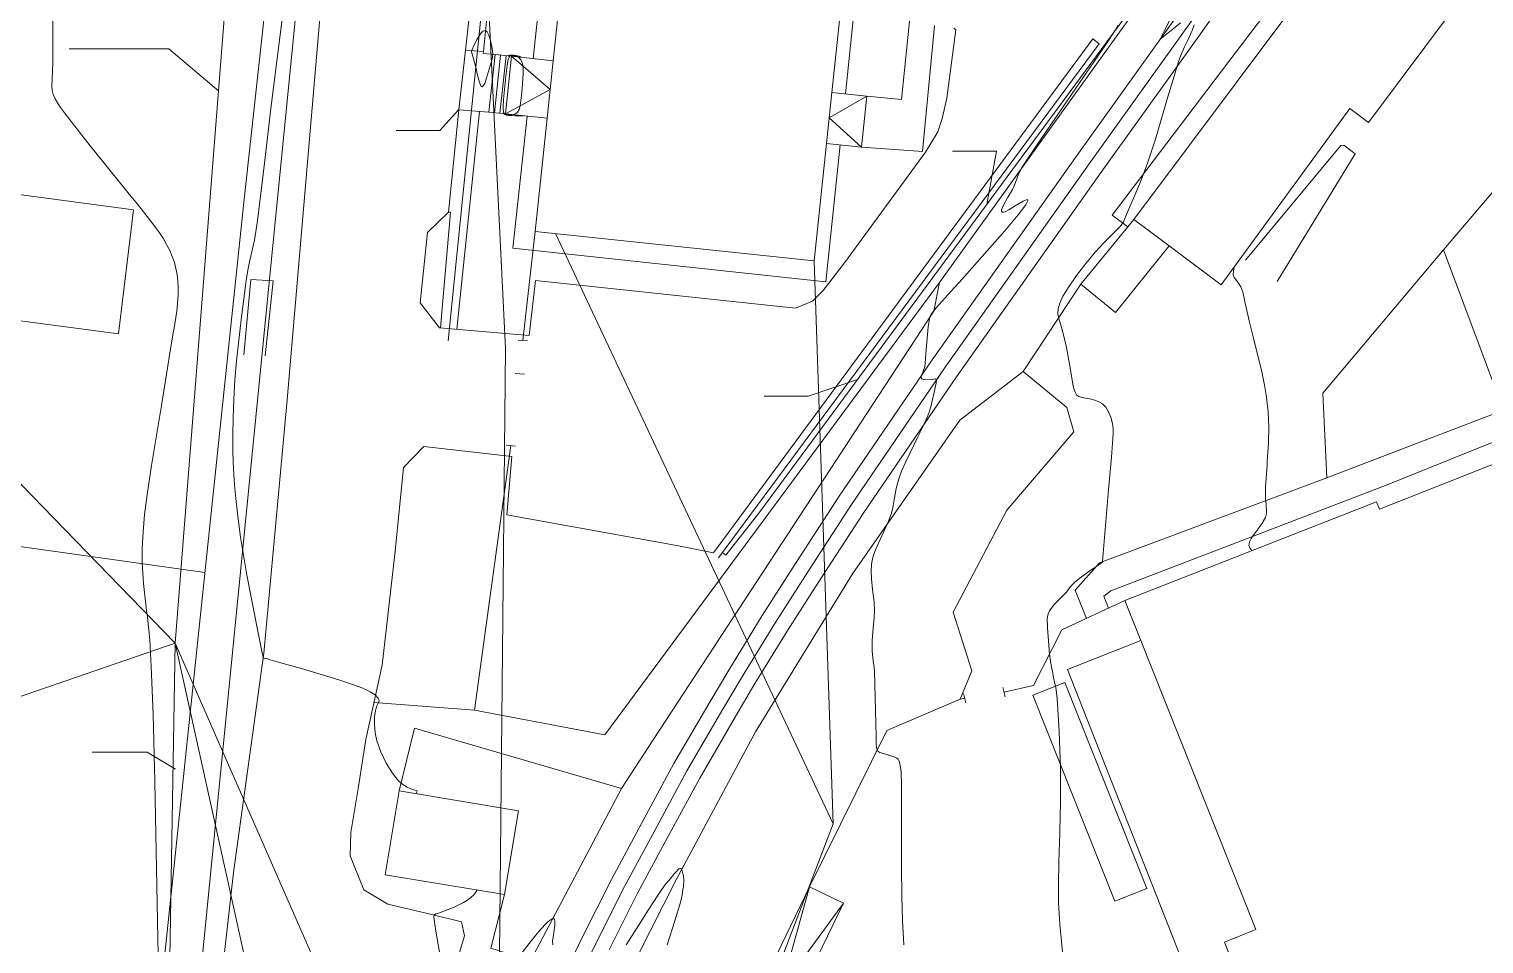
# Model space of a CAD drawing. Header units: metres. Extents: x 1233805 to 1234355, y 654698 to 655114.
# Drawn here: x 1233937.4 to 1234015.2, y 654903 to 654952 of the extents above; entities that cross this region are included whole.
import ezdxf

# ---------------------------------------------------------------- set-up
doc = ezdxf.new("R2010")
doc.units = ezdxf.units.M

msp = doc.modelspace()

# ---------------------------------------------------------------- linework, layer by layer
at = {"layer": 'ИИ_ВОДОПРОВОДЫ', "lineweight": 0}
msp.add_lwpolyline([(1233967.944, 655082.797), (1233967.18, 655071.793), (1233964.522, 655012.19), (1233960.74, 654978.868), (1233962.888, 654934.908), (1233961.805, 654824.993), (1233961.762, 654810.371), (1233969.882, 654700.999)], dxfattribs=at)
at = {"layer": 'ИИ_ГОРИЗОНТАЛИ_ОСН', "lineweight": 0}
for points, elevation in [([(1233938.666, 654952.751), (1233938.674, 654951.322), (1233938.678, 654950.219), (1233938.637, 654949.317), (1233938.616, 654948.941), (1233938.63, 654948.708), (1233938.685, 654948.493), (1233938.793, 654948.257), (1233939.031, 654947.872), (1233939.397, 654947.36), (1233940.676, 654945.74), (1233942.845, 654943.055), (1233943.128, 654942.705), (1233943.795, 654941.876), (1233944.348, 654941.14), (1233944.568, 654940.804), (1233944.76, 654940.473), (1233944.927, 654940.143), (1233945.067, 654939.817), (1233945.179, 654939.495), (1233945.263, 654939.177), (1233945.323, 654938.852), (1233945.361, 654938.504), (1233945.378, 654938.133), (1233945.374, 654937.74), (1233945.303, 654936.893), (1233945.141, 654935.872), (1233945.137, 654935.849), (1233944.905, 654934.444), (1233944.901, 654934.417), (1233944.496, 654931.845), (1233944.334, 654930.888), (1233943.956, 654928.641), (1233943.719, 654927.083), (1233943.583, 654926.009), (1233943.498, 654925.077), (1233943.457, 654924.233), (1233943.459, 654923.429), (1233943.528, 654922.318), (1233943.688, 654920.887), (1233943.732, 654920.524), (1233943.856, 654919.304), (1233943.943, 654917.877), (1233944.039, 654915.339), (1233944.134, 654911.732), (1233944.334, 654901.5)], 2.5), ([(1233951.017, 654953.089), (1233950.329, 654947.739), (1233949.99, 654944.817), (1233949.621, 654941.73), (1233949.455, 654940.691), (1233949.264, 654939.836), (1233949.191, 654939.537), (1233949.102, 654939.098), (1233949.012, 654938.538), (1233948.76, 654936.588), (1233948.504, 654934.244), (1233948.417, 654933.197), (1233948.355, 654932.192), (1233948.316, 654931.207), (1233948.301, 654930.255), (1233948.31, 654929.335), (1233948.343, 654928.448), (1233948.399, 654927.597), (1233948.48, 654926.706), (1233948.587, 654925.776), (1233948.72, 654924.805), (1233949.056, 654922.768), (1233949.521, 654920.408), (1233949.543, 654920.301), (1233949.895, 654918.519), (1233949.895, 654918.518), (1233949.903, 654918.45), (1233949.905, 654918.435), (1233949.906, 654918.433), (1233949.924, 654918.371), (1233949.959, 654918.334), (1233950.063, 654918.308), (1233950.168, 654918.287), (1233950.299, 654918.244), (1233950.56, 654918.16), (1233950.809, 654918.093), (1233951.987, 654917.771), (1233953.973, 654917.174), (1233954.712, 654916.925), (1233955.262, 654916.715), (1233955.651, 654916.532), (1233955.925, 654916.359), (1233956.084, 654916.196), (1233956.12, 654916.118), (1233956.128, 654916.042), (1233956.082, 654915.919), (1233956.011, 654915.777), (1233955.956, 654915.602), (1233955.889, 654915.208), (1233955.876, 654914.779), (1233955.917, 654914.341), (1233956.011, 654913.903), (1233956.216, 654913.316), (1233956.506, 654912.711), (1233956.844, 654912.167), (1233957.018, 654911.939), (1233957.189, 654911.75), (1233957.4, 654911.564), (1233957.625, 654911.418), (1233957.859, 654911.313), (1233958.108, 654911.247), (1233958.162, 654911.235), (1233958.174, 654911.225), (1233958.165, 654911.209), (1233958.137, 654911.14), (1233958.162, 654911.066)], 3), ([(1233961.11, 654950.647), (1233961.126, 654950.591), (1233961.334, 654949.816), (1233961.386, 654949.589), (1233961.494, 654949.144), (1233961.576, 654948.941), (1233961.638, 654948.9), (1233961.705, 654948.946), (1233961.78, 654949.079), (1233961.867, 654949.306), (1233962.172, 654950.389), (1233962.222, 654950.653), (1233962.179, 654950.958), (1233962.09, 654951.372), (1233962.001, 654951.661), (1233961.905, 654951.843), (1233961.855, 654951.892), (1233961.804, 654951.914), (1233961.705, 654951.888), (1233961.59, 654951.782), (1233961.372, 654951.449), (1233961.198, 654951.107), (1233961.104, 654950.898), (1233961.081, 654950.776), (1233961.11, 654950.647)], 3.5), ([(1233995.652, 654952.196), (1233995.534, 654951.955), (1233994.984, 654951.115), (1233993.413, 654948.825), (1233991.33, 654945.788), (1233990.583, 654944.684), (1233990.406, 654944.39), (1233990.405, 654944.387), (1233990.362, 654944.269), (1233990.296, 654944.092), (1233990.257, 654943.98), (1233990.131, 654943.642), (1233990.018, 654943.41), (1233989.788, 654943.012), (1233989.777, 654942.994), (1233989.538, 654942.57), (1233989.439, 654942.316), (1233989.437, 654942.239), (1233989.467, 654942.197), (1233989.529, 654942.19), (1233989.623, 654942.217), (1233989.823, 654942.319), (1233990.164, 654942.527), (1233990.589, 654942.78), (1233990.797, 654942.864), (1233990.842, 654942.851), (1233990.846, 654942.8), (1233990.728, 654942.581), (1233990.323, 654942.05), (1233989.612, 654941.203), (1233987.176, 654938.455), (1233986.906, 654938.154), (1233985.941, 654937.068), (1233985.676, 654936.732), (1233985.621, 654936.621), (1233985.579, 654936.488), (1233985.507, 654936.062), (1233985.39, 654934.612), (1233985.372, 654934.349), (1233985.332, 654933.92), (1233985.264, 654933.716), (1233985.242, 654933.672), (1233985.14, 654933.419), (1233985.139, 654933.337), (1233985.17, 654933.28), (1233985.249, 654933.24), (1233985.377, 654933.221), (1233985.759, 654933.249), (1233985.8, 654933.256), (1233985.902, 654933.268), (1233985.946, 654933.247), (1233985.959, 654933.181), (1233985.944, 654933.047), (1233985.665, 654931.854), (1233985.58, 654931.543), (1233985.491, 654931.29), (1233985.173, 654930.593), (1233984.959, 654930.168), (1233984.304, 654928.831), (1233984.089, 654928.338), (1233983.934, 654927.927), (1233983.788, 654927.405), (1233983.687, 654926.801), (1233983.618, 654926.367), (1233983.536, 654926.036), (1233983.357, 654925.562), (1233983.037, 654924.876), (1233982.678, 654924.091), (1233982.551, 654923.712), (1233982.478, 654923.353), (1233982.453, 654922.99), (1233982.473, 654922.569), (1233982.537, 654922.01), (1233982.612, 654921.344), (1233982.635, 654920.865), (1233982.619, 654920.468), (1233982.566, 654919.946), (1233982.505, 654919.278), (1233982.516, 654918.709), (1233982.591, 654918.025), (1233982.596, 654917.992), (1233982.633, 654917.631), (1233982.654, 654916.945), (1233982.718, 654914.131), (1233982.719, 654914.107), (1233982.732, 654913.658), (1233982.757, 654913.456), (1233982.808, 654913.349), (1233982.918, 654913.286), (1233983.245, 654913.185), (1233983.717, 654913.035), (1233983.823, 654912.982), (1233983.896, 654912.916), (1233983.952, 654912.819), (1233983.996, 654912.685), (1233984.057, 654912.249), (1233984.087, 654911.529), (1233984.087, 654909.391), (1233984.081, 654907.175), (1233984.101, 654905.556), (1233984.142, 654904.291), (1233984.21, 654902.987)], 3.5), ([(1233963.751, 654950.478), (1233963.741, 654950.486), (1233963.632, 654950.539), (1233963.365, 654950.599), (1233963.13, 654950.604), (1233962.982, 654950.561), (1233962.981, 654950.56)], 3.5), ([(1233963.392, 654950.516), (1233963.359, 654950.536), (1233963.269, 654950.556), (1233963.21, 654950.551), (1233963.199, 654950.537)], 4.5), ([(1233963.222, 654950.534), (1233963.221, 654950.535), (1233963.221, 654950.535)], 5), ([(1233962.799, 654947.464), (1233962.852, 654947.412), (1233962.929, 654947.382), (1233963.045, 654947.363)], 3.5), ([(1233962.868, 654947.456), (1233962.879, 654947.44), (1233962.944, 654947.423)], 4.5), ([(1233962.944, 654947.423), (1233963.04, 654947.431), (1233963.048, 654947.437)], 4.5), ([(1233963.045, 654947.363), (1233963.426, 654947.342), (1233963.84, 654947.346), (1233963.864, 654947.351)], 3.5), ([(1234001.874, 654939.259), (1234001.848, 654939.058), (1234001.826, 654938.839), (1234001.875, 654938.691), (1234002.016, 654938.513), (1234002.155, 654938.347), (1234002.245, 654938.198), (1234002.343, 654937.923), (1234002.455, 654937.41), (1234002.684, 654936.371), (1234002.902, 654935.517), (1234003.36, 654933.657), (1234003.507, 654932.939), (1234003.611, 654932.302), (1234003.696, 654931.508), (1234003.731, 654930.692), (1234003.718, 654929.85), (1234003.654, 654928.84), (1234003.639, 654928.633), (1234003.563, 654927.518), (1234003.557, 654926.892), (1234003.587, 654926.543), (1234003.61, 654926.141), (1234003.591, 654925.993), (1234003.55, 654925.852), (1234003.386, 654925.549), (1234003.071, 654925.129), (1234002.893, 654924.9), (1234002.785, 654924.739), (1234002.713, 654924.597), (1234002.675, 654924.473), (1234002.671, 654924.362), (1234002.715, 654924.226), (1234002.82, 654924.096), (1234002.827, 654924.09), (1234002.83, 654924.087)], 4.5), ([(1233969.345, 654902.99), (1233970.294, 654904.474), (1233970.406, 654904.652), (1233971.022, 654905.615), (1233971.395, 654906.157), (1233971.822, 654906.673), (1233971.903, 654906.764), (1233972.003, 654906.881), (1233972.168, 654907.055), (1233972.215, 654907.079), (1233972.258, 654907.08), (1233972.296, 654907.058), (1233972.328, 654907.015), (1233972.405, 654906.733), (1233972.409, 654906.711), (1233972.414, 654906.69), (1233972.44, 654906.428), (1233972.409, 654906.12), (1233972.389, 654905.948), (1233972.387, 654905.935), (1233972.347, 654905.665), (1233972.27, 654905.33), (1233971.961, 654904.272), (1233971.543, 654902.991)], 3), ([(1233961.372, 654905.922), (1233961.324, 654905.839), (1233961.196, 654905.674), (1233961.04, 654905.521), (1233960.86, 654905.38), (1233960.651, 654905.249), (1233960.116, 654904.995), (1233959.306, 654904.691), (1233959.17, 654904.643), (1233959.087, 654904.597), (1233959.061, 654904.514), (1233959.074, 654904.343), (1233959.136, 654903.95), (1233959.153, 654903.85), (1233959.192, 654903.612), (1233959.504, 654901.794)], 3), ([(1233963.79, 654902.581), (1233964.276, 654903.223), (1233964.743, 654903.785), (1233965.111, 654904.175), (1233965.251, 654904.297), (1233965.361, 654904.371), (1233965.43, 654904.394), (1233965.483, 654904.387), (1233965.52, 654904.348), (1233965.541, 654904.278), (1233965.54, 654904.048), (1233965.479, 654903.647), (1233965.453, 654903.5), (1233965.416, 654903.21), (1233965.418, 654902.998)], 3)]:
    msp.add_lwpolyline(points, dxfattribs=dict(at, elevation=elevation))
at = {"layer": 'ИИ_ГОРИЗОНТАЛИ_УТОЛЩ', "lineweight": 0, "elevation": 4}
for points in [[(1233998.743, 654953.05), (1233998.155, 654951.912), (1233998.062, 654951.74), (1233997.934, 654951.493), (1233997.951, 654951.505), (1233997.987, 654951.528), (1233997.996, 654951.525), (1233998.018, 654951.524), (1233998.367, 654951.801), (1233998.425, 654951.849), (1233999.017, 654952.332)], [(1233999.742, 654952.213), (1233999.624, 654951.908), (1233999.377, 654951.366), (1233999.228, 654951.043), (1233999.046, 654950.622), (1233998.906, 654950.25), (1233998.806, 654949.934), (1233998.757, 654949.771), (1233998.719, 654949.645), (1233998.283, 654948.182), (1233998.213, 654947.941), (1233997.663, 654946.1), (1233997.223, 654944.771), (1233996.86, 654943.815), (1233996.401, 654942.725), (1233996.211, 654942.283), (1233996.092, 654941.983), (1233995.946, 654941.649), (1233995.767, 654941.41), (1233995.448, 654941.093), (1233994.911, 654940.56), (1233994.447, 654940.054), (1233993.946, 654939.452), (1233993.448, 654938.8), (1233993.025, 654938.195), (1233992.72, 654937.696), (1233992.545, 654937.331), (1233992.46, 654937.027), (1233992.453, 654936.757), (1233992.524, 654936.434), (1233992.586, 654936.216), (1233992.768, 654935.551), (1233992.906, 654934.944), (1233993.098, 654933.862), (1233993.273, 654932.889), (1233993.352, 654932.596), (1233993.439, 654932.425), (1233993.557, 654932.328), (1233993.75, 654932.27), (1233993.925, 654932.241), (1233994.242, 654932.183), (1233994.478, 654932.118), (1233994.678, 654932.035), (1233994.841, 654931.933), (1233995.016, 654931.755), (1233995.163, 654931.518), (1233995.282, 654931.224), (1233995.367, 654930.88), (1233995.4, 654930.623), (1233995.403, 654930.329), (1233995.31, 654929.08), (1233995.142, 654927.146), (1233994.918, 654924.575), (1233994.864, 654923.931), (1233994.829, 654923.526), (1233994.81, 654923.455), (1233994.715, 654923.384), (1233994.688, 654923.366), (1233994.651, 654923.341), (1233994.595, 654923.302), (1233994.308, 654923.1), (1233994.29, 654923.087), (1233993.72, 654922.679), (1233993.354, 654922.392), (1233993.119, 654922.165), (1233992.979, 654921.965), (1233992.972, 654921.95), (1233992.911, 654921.858), (1233992.752, 654921.698), (1233992.703, 654921.651), (1233992.256, 654921.196), (1233991.999, 654920.857), (1233991.924, 654920.699), (1233991.884, 654920.536), (1233991.874, 654920.357), (1233991.89, 654920.091), (1233991.901, 654919.954), (1233991.927, 654919.485), (1233991.992, 654918.551), (1233992.051, 654918.147), (1233992.145, 654917.686), (1233992.181, 654917.52), (1233992.219, 654917.285), (1233992.245, 654917.145), (1233992.256, 654917.114), (1233992.334, 654916.776), (1233992.406, 654916.173), (1233992.524, 654914.407), (1233992.587, 654912.461), (1233992.585, 654910.622), (1233992.527, 654908.331), (1233992.52, 654908.102), (1233992.477, 654906.42), (1233992.489, 654905.238), (1233992.556, 654904.091), (1233992.689, 654902.616)], [(1233962.995, 654947.393), (1233963.174, 654947.387), (1233963.325, 654947.412), (1233963.449, 654947.467), (1233963.544, 654947.552), (1233963.622, 654947.69), (1233963.682, 654947.89), (1233963.775, 654948.6), (1233963.845, 654949.574), (1233963.837, 654949.903), (1233963.801, 654950.147), (1233963.734, 654950.325), (1233963.632, 654950.455), (1233963.495, 654950.538), (1233963.317, 654950.578), (1233963.206, 654950.58), (1233963.136, 654950.554), (1233963.084, 654950.492), (1233963.043, 654950.382), (1233962.979, 654950.035), (1233962.897, 654949.32), (1233962.896, 654949.311), (1233962.895, 654949.302), (1233962.839, 654948.765), (1233962.791, 654948.223), (1233962.77, 654947.789), (1233962.792, 654947.536), (1233962.821, 654947.469), (1233962.866, 654947.426), (1233962.995, 654947.393)]]:
    msp.add_lwpolyline(points, dxfattribs=at)
at = {"layer": 'ИИ_ДОРОГИ_АД', "lineweight": 0}
for points in [[(1233949.962, 654918.59), (1233951.21, 654932.155), (1233953.28, 654956.345), (1233954.452, 654970.084), (1233956.468, 654993.653), (1233955.411, 654995.627), (1233954.274, 654995.71)], [(1233963.979, 654979.609), (1233963.032, 654970.847), (1233963.755, 654969.376), (1233962.306, 654956.696), (1233961.708, 654950.793)], [(1233964.381, 654950.412), (1233967.405, 654978.554), (1233984.019, 654976.799), (1233983.853, 654975.208)], [(1233983.572, 654972.501), (1233981.08, 654948.518)], [(1233984.495, 654972.403), (1233986.596, 654972.193), (1233985.365, 654960.789), (1233984.079, 654948.215), (1233982.227, 654948.396)], [(1233996.185, 654941.407), (1233995.35, 654942.041), (1234002.319, 654951.216), (1234007.133, 654957.55), (1234011.437, 654963.266), (1234012.162, 654962.714)], [(1233961.885, 654960.946), (1233960.744, 654950.858), (1233960.396, 654947.677), (1233959.843, 654942.19), (1233958.726, 654941.104), (1233958.336, 654937.349), (1233959.363, 654936.005), (1233960.402, 654935.919), (1233964.16, 654935.6), (1233964.49, 654938.533), (1233978.416, 654937.065), (1233979.317, 654937.434), (1233979.888, 654937.997), (1233981.026, 654939.492), (1233985.371, 654945.404), (1233986.028, 654946.495), (1233986.263, 654947.212), (1233986.511, 654948.288), (1233986.985, 654951.95), (1233986.885, 654952.034)], [(1233974.503, 654923.976), (1233974.675, 654923.839), (1233976.498, 654926.161), (1233995.626, 654952.066), (1233998.962, 654956.613), (1233998.822, 654956.878)], [(1233981.939, 654945.679), (1233985.201, 654945.436), (1233985.842, 654952.156)], [(1233960.744, 654950.858), (1233961.708, 654950.793), (1233961.698, 654950.676), (1233962.333, 654950.629)], [(1233961.496, 654947.589), (1233960.295, 654935.928)], [(1233960.396, 654947.677), (1233962.006, 654947.548)], [(1233980.798, 654945.799), (1233980.036, 654938.463), (1233963.292, 654940.271), (1233964.05, 654947.331)], [(1234002.483, 654939.628), (1234007.593, 654945.765), (1234007.755, 654945.774), (1234008.356, 654945.322), (1234004.178, 654938.491)], [(1234035.397, 654897.553), (1234030.472, 654909.845), (1234026.189, 654920.602), (1234019.717, 654937.01), (1234016.752, 654944.5), (1234013.076, 654940.17), (1234016.298, 654931.608), (1234006.837, 654927.979), (1233994.671, 654923.425), (1233993.378, 654921.975), (1233993.984, 654920.459)], [(1233936.457, 654943.199), (1233942.993, 654942.318), (1233942.181, 654935.684), (1233935.576, 654936.564)], [(1233959.843, 654942.19), (1233959.953, 654942.198), (1233959.419, 654936)], [(1234013.076, 654940.17), (1234006.625, 654932.502), (1234006.837, 654927.979)], [(1233948.9, 654934.56), (1233949.276, 654938.597), (1233950.461, 654938.522), (1233950.041, 654934.515)], [(1233987.213, 654916.139), (1233987.843, 654917.653), (1233986.851, 654920.797), (1233989.717, 654926.251), (1233993.304, 654930.438), (1233992.92, 654931.75), (1233990.583, 654933.67), (1233993.679, 654938.34)], [(1233995.152, 654921.006), (1233994.907, 654921.644), (1233995.28, 654921.924), (1234010.061, 654927.61), (1234016.871, 654930.356), (1234019.862, 654922.879)], [(1233956.3, 654917.947), (1233956.988, 654924.056), (1233957.432, 654928.526), (1233958.525, 654929.664), (1233963.23, 654929.126), (1233962.97, 654926.001), (1233972.15, 654924.348), (1233974.026, 654923.965)], [(1233949.962, 654918.59), (1233948.346, 654906.858), (1233946.912, 654894.171)], [(1233956.3, 654917.947), (1233955.42, 654913.982), (1233955.016, 654911.358), (1233954.613, 654909.003), (1233954.579, 654907.759), (1233955.319, 654905.931), (1233956.597, 654905.157), (1233958.952, 654904.619), (1233960.533, 654904.215), (1233960.701, 654903.475), (1233958.313, 654895.537), (1233956.156, 654886.98), (1233955.47, 654880.826)]]:
    msp.add_lwpolyline(points, dxfattribs=at)
at = {"layer": 'ИИ_ДОРОГИ_ЖД', "lineweight": 0}
for points in [[(1234036.553, 655006.935), (1234033.26, 655000.684), (1234030.37, 654995.596), (1234027.787, 654991.421), (1234025.762, 654988.244), (1234023.266, 654984.517), (1234018.238, 654977.307), (1234014.287, 654971.724), (1234009.29, 654964.681), (1234002.92, 654955.726), (1233999.369, 654950.742), (1233994.769, 654944.33), (1233987.021, 654933.39), (1233982.065, 654926.12), (1233979.608, 654922.334), (1233977.965, 654919.771), (1233976.187, 654916.879), (1233975.2, 654915.21), (1233973.284, 654911.912), (1233971.443, 654908.499), (1233969.96, 654905.748), (1233968.435, 654902.72)], [(1234031.874, 655001.443), (1234029.01, 654996.402), (1234026.449, 654992.262), (1234024.439, 654989.109), (1234021.962, 654985.409), (1234016.945, 654978.215), (1234012.997, 654972.637), (1234008.002, 654965.596), (1234001.632, 654956.641), (1233998.084, 654951.661), (1233993.482, 654945.247), (1233985.724, 654934.292), (1233980.75, 654926.995), (1233978.281, 654923.19), (1233976.627, 654920.611), (1233974.834, 654917.695), (1233973.837, 654916.009), (1233971.906, 654912.684), (1233970.052, 654909.249), (1233968.559, 654906.478), (1233967.017, 654903.418), (1233965.137, 654899.511)], [(1234032.571, 655001.061), (1234029.694, 654995.996), (1234027.122, 654991.839), (1234025.105, 654988.674), (1234022.618, 654984.96), (1234017.595, 654977.758), (1234013.646, 654972.177), (1234008.65, 654965.136), (1234002.28, 654956.181), (1233998.731, 654951.199), (1233994.13, 654944.785), (1233986.376, 654933.838), (1233981.412, 654926.555), (1233978.949, 654922.759), (1233977.301, 654920.189), (1233975.515, 654917.285), (1233974.523, 654915.607), (1233972.599, 654912.296), (1233970.752, 654908.871), (1233969.264, 654906.111), (1233967.73, 654903.067), (1233965.856, 654899.173)]]:
    msp.add_lwpolyline(points, dxfattribs=at)
at = {"layer": 'ИИ_КАНАЛИЗАЦИЯ', "lineweight": 0}
msp.add_lwpolyline([(1233959.831, 654935.307), (1233963.849, 654975.195), (1233964.502, 654990.159), (1233959.462, 654992.879), (1233960.552, 655002.541), (1233963.498, 655046.82), (1233964.614, 655061.611), (1233965.913, 655082.867)], dxfattribs=at)
at = {"layer": 'ИИ_ЛЭП_ВН', "lineweight": 0}
for points in [[(1233959.103, 655036.201), (1233949.847, 654978.253), (1233945.218, 654919.13), (1233958.083, 654861.007)], [(1233939.544, 654950.926), (1233944.883, 654950.926), (1233947.533, 654948.691)]]:
    msp.add_lwpolyline(points, dxfattribs=at)
at = {"layer": 'ИИ_ЛЭП_НН', "lineweight": 0}
for points in [[(1233945.218, 654919.13), (1233919.213, 654945.906)], [(1233980.42, 654909.456), (1233965.57, 654941.047)], [(1233980.42, 654909.456), (1233979.402, 654939.582)], [(1233945.218, 654919.13), (1233913.253, 654908.127), (1233911.094, 654907.32)], [(1233945.218, 654919.13), (1233944.802, 654894.963), (1233965.996, 654871.74)], [(1233945.218, 654919.13), (1233965.996, 654871.74)], [(1233945.235, 654912.386), (1233943.72, 654913.295), (1233940.783, 654913.295)], [(1233965.996, 654871.74), (1233980.42, 654909.456)]]:
    msp.add_lwpolyline(points, dxfattribs=at)
at = {"layer": 'ИИ_ОГРАДЫ', "lineweight": 0}
for points in [[(1233912.187, 654898.15), (1233919.57, 654897.199), (1233943.856, 654894.854), (1233948.88, 654942.547), (1233953.034, 654980.504), (1233954.746, 654995.55), (1233954.265, 654995.602), (1233939.404, 654997.193), (1233939.634, 654999.091)], [(1233963.179, 654929.7), (1233961.227, 654915.542), (1233968.211, 654914.227), (1233986.119, 654938.432), (1234000.548, 654958.523), (1234003.347, 654977.507), (1233968.766, 654981.234), (1233968.318, 654977.366)], [(1233964.483, 654941.162), (1233963.813, 654935.323)], [(1233963.563, 654935.341), (1233964.062, 654935.305)], [(1233963.416, 654933.558), (1233963.915, 654933.522)], [(1233962.93, 654929.718), (1233963.428, 654929.681)], [(1233930.047, 654908.701), (1233931.926, 654924.995), (1233946.811, 654922.911)], [(1233996.039, 654921.42), (1233992.663, 654919.841), (1233991.143, 654916.875), (1233989.561, 654916.511)], [(1233989.504, 654916.755), (1233989.619, 654916.268)], [(1233987.464, 654916.186), (1233987.213, 654916.139), (1233983.304, 654914.457), (1233979.164, 654906.091)], [(1233987.406, 654916.43), (1233987.522, 654915.943)]]:
    msp.add_lwpolyline(points, dxfattribs=at)
at = {"layer": 'ИИ_ОТМЕТКИ', "lineweight": 0}
for points, elevation in [([(1233960.396, 654947.679), (1233959.38, 654946.565), (1233957.04, 654946.565)], 3.408), ([(1233988.642, 654942.608), (1233989.157, 654945.457), (1233986.818, 654945.457)], 3.424), ([(1233981.729, 654933.248), (1233979.079, 654932.357), (1233976.74, 654932.357)], 3.237)]:
    msp.add_lwpolyline(points, dxfattribs=dict(at, elevation=elevation))
at = {"layer": 'ИИ_СООРУЖЕНИЕ', "lineweight": 0}
msp.add_lwpolyline([(1233974.026, 654923.965), (1233994.31, 654951.463), (1233994.649, 654951.202), (1233974.298, 654923.699)], dxfattribs=at)
at = {"layer": 'ИИ_СТРОЕНИЕ', "lineweight": 0}
for points in [[(1233964.483, 654941.162), (1233965.124, 654947.217), (1233965.45, 654950.298), (1233968.318, 654977.366), (1233983.237, 654975.786), (1233983.183, 654975.279), (1233982.896, 654972.572), (1233980.356, 654948.594), (1233980.069, 654945.877), (1233979.402, 654939.582), (1233964.483, 654941.162)], [(1234012.991, 654963.822), (1233996.511, 654941.807), (1233998.411, 654940.385), (1234001.182, 654938.31), (1234008.064, 654947.74), (1234009.06, 654946.994), (1234013.563, 654953.009), (1234012.493, 654953.809), (1234017.148, 654960.187), (1234012.991, 654963.822)], [(1233963.22, 654950.535), (1233962.893, 654947.454), (1233962.006, 654947.548), (1233962.333, 654950.629), (1233963.22, 654950.535)], [(1233962.3, 654947.517), (1233962.626, 654950.598)], [(1233962.923, 654950.566), (1233962.597, 654947.485)], [(1233963.22, 654950.535), (1233962.893, 654947.454), (1233965.124, 654947.217), (1233965.45, 654950.298), (1233963.22, 654950.535)], [(1233963.22, 654950.535), (1233965.287, 654948.758), (1233962.893, 654947.454)], [(1233982.227, 654948.396), (1233981.939, 654945.679), (1233980.069, 654945.877), (1233980.356, 654948.594), (1233982.227, 654948.396)], [(1233982.227, 654948.396), (1233980.213, 654947.236), (1233981.939, 654945.679)], [(1233996.511, 654941.807), (1233993.679, 654938.34), (1233995.524, 654936.833), (1233998.411, 654940.385), (1233996.511, 654941.807)], [(1233996.039, 654921.42), (1233996.891, 654919.277), (1234003.041, 654903.811), (1234001.356, 654903.141), (1234002.332, 654900.687), (1234004.017, 654901.357), (1234008.857, 654889.185), (1234009.307, 654888.055), (1234015.534, 654890.526), (1234016.108, 654890.754), (1234018.453, 654891.685), (1234029.729, 654896.16), (1234021.934, 654915.65), (1234019.166, 654922.571), (1234018.81, 654922.417), (1234016.283, 654928.931), (1234009.66, 654926.306), (1234009.49, 654926.701), (1233996.039, 654921.42)], [(1233996.891, 654919.277), (1234003.041, 654903.811), (1234001.356, 654903.141), (1234002.332, 654900.687), (1234004.017, 654901.357), (1234008.857, 654889.185), (1234004.831, 654887.584), (1233992.962, 654917.715), (1233996.891, 654919.277)], [(1233991.109, 654916.343), (1233995.492, 654905.32), (1233997.21, 654906.003), (1233992.827, 654917.026), (1233991.109, 654916.343)], [(1233957.203, 654911.226), (1233963.585, 654910.159), (1233962.836, 654905.677), (1233956.454, 654906.744), (1233957.203, 654911.226)], [(1233979.164, 654906.091), (1233974.358, 654896.153), (1233976.165, 654895.279), (1233980.971, 654905.217), (1233979.164, 654906.091)], [(1233979.164, 654906.091), (1233976.165, 654895.279)], [(1233974.358, 654896.153), (1233980.971, 654905.217)]]:
    msp.add_lwpolyline(points, dxfattribs=at)
at = {"layer": 'ИИ_ТЕПЛОТРАССА', "lineweight": 0}
msp.add_lwpolyline([(1233942.251, 654857.814), (1233952.777, 654963.999)], dxfattribs=at)
at = {"layer": 'ИИ_УГОДЬЯ', "lineweight": 0}
for points in [[(1233986.119, 654938.432), (1233985.817, 654936.89), (1233970.795, 654913.965), (1233969.093, 654911.347)], [(1233949.599, 654829.448), (1233950.476, 654837.905), (1233951.87, 654849.177), (1233953.36, 654857.671), (1233954.392, 654860.788), (1233955.552, 654865.094), (1233956.694, 654869.607), (1233958.666, 654875.374), (1233961.78, 654884.222), (1233964.138, 654890.145), (1233968.556, 654899.629), (1233972.035, 654906.497), (1233976.277, 654914.391), (1233981.463, 654922.849), (1233987.197, 654931.057), (1233990.583, 654933.67)], [(1233961.227, 654915.542), (1233955.86, 654915.964)], [(1233957.203, 654911.226), (1233958.032, 654914.587), (1233969.093, 654911.347), (1233964.223, 654902.141), (1233962.116, 654902.812), (1233962.836, 654905.677)]]:
    msp.add_lwpolyline(points, dxfattribs=at)

doc.saveas('drawing.dxf')
